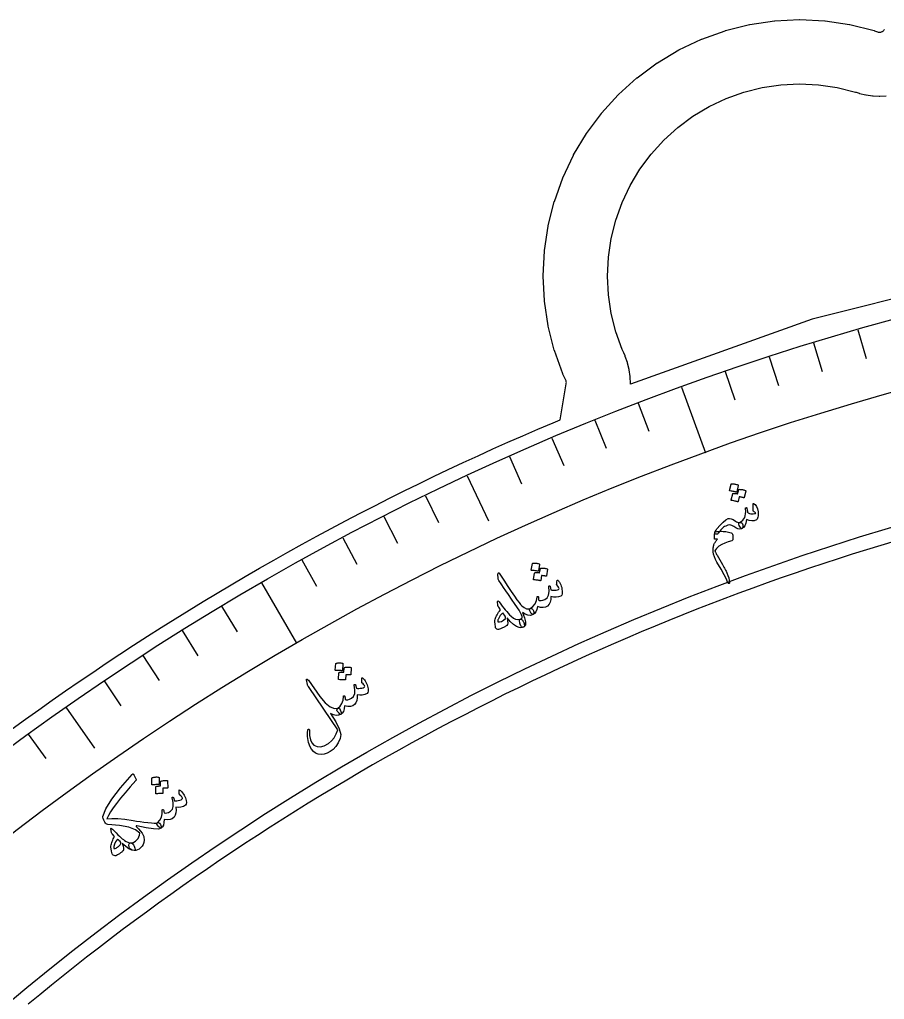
# Model space of a CAD drawing. Header units: millimetres. Extents: x -140 to 140, y -140 to 181.
# Drawn here: x -82.3 to -37, y 98.8 to 150.2 of the extents above; entities that cross this region are included whole.
import ezdxf

# ---------------------------------------------------------------- set-up
doc = ezdxf.new("R2010")
doc.units = ezdxf.units.MM
for name, color, linetype in [('CUT_INNER', 6, 'Continuous'), ('CUT_OUTER', 1, 'Continuous'), ('ENGRAVE', 7, 'Continuous'), ('ENGRAVE_FINE', 8, 'Continuous'), ('TEXT', 5, 'Continuous')]:
    doc.layers.add(name, color=color, linetype=linetype)

msp = doc.modelspace()

# ---------------------------------------------------------------- linework, layer by layer
at = {"layer": 'CUT_INNER'}
msp.add_lwpolyline([(-36.4326, 122.8099), (-37.1855, 122.5841), (-37.9369, 122.3536), (-38.687, 122.1185), (-39.4355, 121.8788), (-40.1826, 121.6346), (-40.9282, 121.3857), (-41.6722, 121.1323), (-42.4147, 120.8743), (-43.1556, 120.6118), (-43.8948, 120.3447), (-44.6324, 120.0731), (-45.3683, 119.797), (-46.1026, 119.5164), (-46.835, 119.2312), (-47.5657, 118.9416), (-48.2946, 118.6475), (-49.0217, 118.349), (-49.747, 118.0459), (-50.4704, 117.7385), (-51.1919, 117.4266), (-51.9114, 117.1103), (-52.629, 116.7895), (-53.3446, 116.4644), (-54.0582, 116.1349), (-54.7698, 115.801), (-55.4793, 115.4628), (-56.1867, 115.1202), (-56.892, 114.7733), (-57.5952, 114.422), (-58.2962, 114.0665), (-58.995, 113.7066), (-59.6916, 113.3425), (-60.3859, 112.9741), (-61.078, 112.6015), (-61.7677, 112.2246), (-62.4552, 111.8435), (-63.1403, 111.4581), (-63.823, 111.0686), (-64.5033, 110.6749), (-65.1811, 110.2771), (-65.8566, 109.875), (-66.5295, 109.4689), (-67.1999, 109.0586), (-67.8678, 108.6442), (-68.5332, 108.2257), (-69.196, 107.8032), (-69.8561, 107.3766), (-70.5137, 106.9459), (-71.1685, 106.5113), (-71.8207, 106.0726), (-72.4702, 105.6299), (-73.117, 105.1832), (-73.761, 104.7326), (-74.4023, 104.2781), (-75.0407, 103.8196), (-75.6763, 103.3572), (-76.3091, 102.8909), (-76.939, 102.4207), (-77.566, 101.9467), (-78.19, 101.4689), (-78.8112, 100.9872), (-79.4293, 100.5017), (-80.0445, 100.0124), (-80.6567, 99.5194), (-81.2658, 99.0226), (-81.8718, 98.5221)], dxfattribs=at)
at = {"layer": 'CUT_OUTER'}
msp.add_lwpolyline([(-82.7064, 112.9587), (-82.0117, 113.464), (-81.314, 113.9651), (-80.6131, 114.4619), (-79.9093, 114.9544), (-79.2025, 115.4425), (-78.4926, 115.9263), (-77.7798, 116.4057), (-77.0641, 116.8808), (-76.3455, 117.3515), (-75.624, 117.8177), (-74.8997, 118.2795), (-74.1725, 118.7368), (-73.4426, 119.1897), (-72.7098, 119.6381), (-71.9744, 120.082), (-71.2362, 120.5214), (-70.4954, 120.9562), (-69.7519, 121.3865), (-69.0057, 121.8122), (-68.257, 122.2333), (-67.5057, 122.6498), (-66.7519, 123.0617), (-65.9955, 123.469), (-65.2367, 123.8716), (-64.4754, 124.2695), (-63.7117, 124.6628), (-62.9456, 125.0514), (-62.1771, 125.4353), (-61.4063, 125.8144), (-60.6331, 126.1888), (-59.8577, 126.5585), (-59.08, 126.9234), (-58.3001, 127.2835), (-57.518, 127.6388), (-56.7338, 127.9894), (-55.9474, 128.3351), (-55.1589, 128.6759), (-54.3683, 129.012), (-53.9904, 129.1699), (-53.6754, 131.0597), (-53.6719, 131.0898), (-53.6715, 131.1202), (-53.6742, 131.1504), (-53.6799, 131.1802), (-53.6886, 131.2092), (-53.7001, 131.2373), (-53.8538, 131.5622), (-53.8594, 131.5758), (-54.2988, 132.8038), (-54.3031, 132.8178), (-54.62, 134.083), (-54.6228, 134.0974), (-54.8142, 135.3875), (-54.8156, 135.4021), (-54.8796, 136.7048), (-54.8796, 136.7195), (-54.8156, 138.0221), (-54.8142, 138.0368), (-54.6228, 139.3268), (-54.62, 139.3413), (-54.3031, 140.6064), (-54.2988, 140.6205), (-53.8594, 141.8485), (-53.8538, 141.862), (-53.2962, 143.041), (-53.2892, 143.054), (-52.6187, 144.1727), (-52.6106, 144.1849), (-51.8336, 145.2324), (-51.8243, 145.2438), (-50.9485, 146.2102), (-50.9381, 146.2206), (-49.9717, 147.0964), (-49.9603, 147.1058), (-48.9128, 147.8827), (-48.9005, 147.8909), (-47.7819, 148.5614), (-47.7689, 148.5683), (-46.5899, 149.1259), (-46.5763, 149.1315), (-45.3484, 149.5709), (-45.3343, 149.5752), (-44.0692, 149.8921), (-44.0547, 149.895), (-42.7646, 150.0863), (-42.75, 150.0878), (-41.4474, 150.1518), (-41.4326, 150.1518), (-40.13, 150.0878), (-40.1154, 150.0863), (-38.8253, 149.895), (-38.8108, 149.8921), (-37.5457, 149.5752), (-37.5316, 149.5709), (-37.3585, 149.509), (-37.3303, 149.5004), (-37.3015, 149.4947), (-37.2722, 149.4918), (-37.2427, 149.4918), (-37.2134, 149.4947), (-37.1846, 149.5004), (-37.1564, 149.509), (-37.1292, 149.5202), (-37.1032, 149.5341), (-37.0787, 149.5505), (-37.056, 149.5691), (-37.0352, 149.59), (-37.0165, 149.6127), (-37.0001, 149.6372)], dxfattribs=at)
at = {"layer": 'ENGRAVE'}
for points in [[(-27.4102, 137.8003), (-40.785, 134.4501), (-50.3125, 131.0411), (-50.3122, 131.0448), (-50.3118, 131.0751), (-50.3245, 131.4146), (-50.3271, 131.4448), (-50.374, 131.7813), (-50.3796, 131.8111), (-50.4602, 132.1412), (-50.4689, 132.1702), (-50.5824, 132.4904), (-50.594, 132.5185), (-50.6627, 132.6739), (-50.7462, 132.8504), (-51.0801, 133.7821), (-51.3209, 134.7411), (-51.4665, 135.7191), (-51.5156, 136.7066), (-51.4676, 137.6942), (-51.3231, 138.6724), (-51.0833, 139.6316), (-50.7507, 140.5628), (-50.3285, 141.4569), (-49.8206, 142.3052), (-49.232, 143.0997), (-48.5684, 143.8327), (-47.8361, 144.4972), (-47.0423, 145.0866), (-46.1945, 145.5954), (-45.3009, 146.0186), (-44.3701, 146.3523), (-43.4111, 146.593), (-42.4331, 146.7386), (-41.4455, 146.7877), (-40.4579, 146.7397), (-39.4798, 146.5952), (-38.5154, 146.3542), (-38.479, 146.3413), (-38.3339, 146.2937), (-38.3057, 146.2851), (-37.9858, 146.205), (-37.957, 146.1992), (-37.6308, 146.1509), (-37.6015, 146.148), (-37.2722, 146.1318), (-37.2427, 146.1318), (-36.9134, 146.148)], [(-47.6386, 130.886), (-46.385, 127.4419)], [(-58.8648, 126.236), (-57.7584, 123.8633)], [(-69.643, 120.6252), (-67.8104, 117.4511)], [(-79.8912, 114.0964), (-78.3895, 111.9519)]]:
    msp.add_lwpolyline(points, dxfattribs=at)
for radius in [139.286, 135.6208, 128.814]:
    msp.add_circle((0, 0), radius, dxfattribs=at)
at = {"layer": 'ENGRAVE_FINE'}
for points in [[(-38.3924, 133.8903), (-37.9595, 132.3803)], [(-40.7233, 133.1999), (-40.264, 131.6977)], [(-43.0417, 132.4689), (-42.5563, 130.9749)], [(-45.3471, 131.6975), (-44.8357, 130.2123)], [(-49.9156, 130.0347), (-49.3527, 128.5682)], [(-52.1775, 129.1437), (-51.589, 127.6873)], [(-54.4234, 128.2134), (-53.8096, 126.7675)], [(-56.6527, 127.2441), (-56.0138, 125.8091)], [(-61.059, 125.1894), (-60.3704, 123.7776)], [(-63.2345, 124.1047), (-62.5214, 122.7051)], [(-65.3908, 122.9822), (-64.6534, 121.5953)], [(-67.5272, 121.8223), (-66.7657, 120.4484)], [(-71.7376, 119.3914), (-70.9286, 118.045)], [(-73.8103, 118.1212), (-72.9779, 116.7891)], [(-75.8606, 116.8151), (-75.0051, 115.4977)], [(-77.8877, 115.4733), (-77.0094, 114.1711)], [(-81.8703, 112.6847), (-80.947, 111.4139)]]:
    msp.add_lwpolyline(points, dxfattribs=at)
at = {"layer": 'TEXT'}
for points in [[(-45.0286, 125.7957), (-45.0255, 125.802), (-45.02, 125.8071), (-45.0119, 125.811), (-45.0013, 125.8137), (-44.9597, 125.8133), (-44.9188, 125.811), (-44.8785, 125.8069), (-44.839, 125.801), (-44.7998, 125.7932), (-44.7606, 125.7832), (-44.7215, 125.7712), (-44.6824, 125.757), (-44.6718, 125.7507), (-44.665, 125.7435), (-44.6621, 125.7354), (-44.6632, 125.7264), (-44.7422, 125.3824), (-44.7469, 125.375), (-44.7551, 125.3716), (-44.7668, 125.3721), (-44.782, 125.3765), (-44.7951, 125.3802), (-44.8156, 125.3853), (-44.8434, 125.392), (-44.8786, 125.4002), (-44.9216, 125.4098), (-44.973, 125.4205), (-45.0327, 125.4323), (-45.1006, 125.4454), (-45.1101, 125.4482), (-45.1158, 125.4524), (-45.1178, 125.4579), (-45.116, 125.4648)], [(-44.6345, 125.5039), (-44.6315, 125.5102), (-44.6259, 125.5153), (-44.6179, 125.5192), (-44.6073, 125.5219), (-44.5658, 125.5213), (-44.525, 125.5189), (-44.4848, 125.5147), (-44.4454, 125.5087), (-44.4063, 125.5008), (-44.3672, 125.4907), (-44.3282, 125.4785), (-44.2893, 125.4642), (-44.2808, 125.4587), (-44.2754, 125.4515), (-44.2731, 125.4427), (-44.2739, 125.4323), (-44.353, 125.0887), (-44.3566, 125.0832), (-44.3638, 125.0807), (-44.3746, 125.081), (-44.389, 125.0842), (-44.3986, 125.0865), (-44.4136, 125.09), (-44.4339, 125.0947), (-44.4597, 125.1007), (-44.4907, 125.1075), (-44.527, 125.1151), (-44.5686, 125.1235), (-44.6153, 125.1325), (-44.6714, 124.8797), (-44.6761, 124.8723), (-44.6843, 124.8688), (-44.6959, 124.8693), (-44.7111, 124.8738), (-44.7242, 124.8774), (-44.7446, 124.8826), (-44.7723, 124.8893), (-44.8074, 124.8975), (-44.8503, 124.9071), (-44.9015, 124.9178), (-44.961, 124.9297), (-45.0288, 124.9427), (-45.0366, 124.9462), (-45.0411, 124.9508), (-45.0424, 124.9565), (-45.0405, 124.9635), (-44.9539, 125.2942), (-44.9509, 125.3005), (-44.9454, 125.3056), (-44.9374, 125.3095), (-44.9268, 125.3122), (-44.8975, 125.312), (-44.8681, 125.3109), (-44.8388, 125.3091), (-44.8094, 125.3065), (-44.7802, 125.3027), (-44.7512, 125.2976), (-44.7226, 125.2911), (-44.6942, 125.2832)], [(-43.8852, 124.7556), (-43.8841, 124.7726), (-43.8791, 124.7826), (-43.8701, 124.7858), (-43.8571, 124.7821), (-43.7752, 124.7221), (-43.7096, 124.6284), (-43.6602, 124.501), (-43.6271, 124.34), (-43.6206, 124.2678), (-43.6198, 124.1983), (-43.6245, 124.1315), (-43.6349, 124.0675), (-43.6499, 124.009), (-43.6666, 123.9639), (-43.685, 123.9323), (-43.7049, 123.9141), (-43.8297, 123.8737), (-43.9581, 123.864), (-44.0903, 123.8851), (-44.2263, 123.9369), (-44.2623, 123.7548), (-44.3162, 123.6147), (-44.388, 123.5164), (-44.4778, 123.4598), (-44.4935, 123.4596), (-44.5114, 123.4696), (-44.5313, 123.4897), (-44.5533, 123.52), (-44.6069, 123.6217), (-44.632, 123.7008), (-44.6288, 123.7574), (-44.5973, 123.7914), (-44.5062, 123.8431), (-44.4307, 123.9022), (-44.3707, 123.9687), (-44.3263, 124.0425), (-44.296, 124.13), (-44.2785, 124.2373), (-44.2737, 124.3645), (-44.2815, 124.5116), (-44.2803, 124.5299), (-44.2744, 124.5442), (-44.264, 124.5544), (-44.249, 124.5605), (-44.232, 124.5617), (-44.2191, 124.5556), (-44.2105, 124.5423), (-44.2061, 124.5218), (-44.1953, 124.4422), (-44.1835, 124.3792), (-44.1708, 124.3325), (-44.1572, 124.3023), (-44.1381, 124.2834), (-44.1073, 124.267), (-44.0651, 124.2532), (-44.0113, 124.2419), (-43.9491, 124.2361), (-43.8853, 124.2376), (-43.82, 124.2464), (-43.7531, 124.2624), (-43.7529, 124.2625), (-43.7522, 124.2628), (-43.7511, 124.2632), (-43.7495, 124.2637), (-43.7481, 124.2681), (-43.7503, 124.2749), (-43.7558, 124.2841), (-43.7649, 124.2957), (-43.7793, 124.3103), (-43.8013, 124.3285), (-43.8307, 124.3503), (-43.8677, 124.3757), (-43.8743, 124.3804), (-43.879, 124.3873), (-43.882, 124.3963), (-43.8831, 124.4076)], [(-45.1912, 123.9843), (-45.119, 123.9942), (-45.0312, 123.9769), (-44.9279, 123.9324), (-44.8091, 123.8606), (-44.7475, 123.8238), (-44.6935, 123.7993), (-44.6471, 123.7872), (-44.6083, 123.7874), (-44.5149, 123.7851), (-44.4537, 123.7411), (-44.4247, 123.6553), (-44.4278, 123.5278), (-44.4339, 123.5038), (-44.4461, 123.4838), (-44.4644, 123.4678), (-44.4888, 123.4559), (-44.5832, 123.4385), (-44.6832, 123.4523), (-44.7889, 123.4973), (-44.9003, 123.5735), (-44.9977, 123.6336), (-45.1003, 123.658), (-45.2081, 123.6465), (-45.321, 123.5991), (-45.3769, 123.5661), (-45.4303, 123.5298), (-45.4811, 123.4902), (-45.5295, 123.4474), (-45.5748, 123.4014), (-45.6167, 123.3526), (-45.6551, 123.3008), (-45.6901, 123.2461), (-45.7235, 123.2029), (-45.758, 123.177), (-45.7938, 123.1684), (-45.8309, 123.1771), (-45.8652, 123.1959), (-45.8878, 123.2154), (-45.8987, 123.2356), (-45.8979, 123.2566), (-45.8861, 123.2855), (-45.8624, 123.3262), (-45.8269, 123.3785), (-45.7796, 123.4426), (-45.6149, 123.6459), (-45.4618, 123.804), (-45.3205, 123.9168), (-45.1912, 123.9843)], [(-45.9118, 122.9589), (-45.9115, 123.0781), (-45.9071, 123.1696), (-45.8986, 123.2333), (-45.886, 123.2693), (-45.854, 123.2917), (-45.7932, 123.308), (-45.7036, 123.3183), (-45.5853, 123.3224), (-45.4468, 123.3183), (-45.3091, 123.3032), (-45.1722, 123.2773), (-45.0361, 123.2406), (-44.9996, 123.2242), (-44.9733, 123.1989), (-44.9572, 123.1647), (-44.9512, 123.1215), (-44.949, 123.077), (-44.9474, 123.0375), (-44.9467, 123.0028), (-44.9467, 122.9731), (-44.9471, 122.9488), (-44.9475, 122.9301), (-44.9479, 122.9172), (-44.9484, 122.91), (-44.9532, 122.8757), (-44.9625, 122.8496), (-44.9764, 122.8317), (-44.9948, 122.8221), (-45.1906, 122.7698), (-45.3691, 122.7042), (-45.5304, 122.6254), (-45.6742, 122.5335), (-45.749, 122.4753), (-45.8095, 122.4161), (-45.8555, 122.356), (-45.8873, 122.2949), (-45.8852, 122.2859), (-45.8794, 122.2712), (-45.8699, 122.2509), (-45.8568, 122.2248), (-45.84, 122.1931), (-45.8195, 122.1557), (-45.7953, 122.1126), (-45.7675, 122.0639), (-45.4929, 121.573), (-45.4537, 121.5047), (-45.4173, 121.4408), (-45.3839, 121.3814), (-45.3534, 121.3263), (-45.3262, 121.2757), (-45.3025, 121.2298), (-45.2824, 121.1886), (-45.2658, 121.1521), (-45.2058, 121.0086), (-45.1611, 120.8746), (-45.1316, 120.75), (-45.1174, 120.6349), (-45.1202, 120.6122), (-45.1269, 120.5948), (-45.1377, 120.5826), (-45.1524, 120.5758), (-45.1749, 120.576), (-45.1946, 120.5903), (-45.2114, 120.6188), (-45.2253, 120.6614), (-45.2849, 120.8176), (-45.3972, 121.0434), (-45.5623, 121.3387), (-45.7807, 121.7034), (-45.8579, 121.849), (-45.9154, 121.9874), (-45.9531, 122.1186), (-45.9711, 122.2425), (-45.9737, 122.3005), (-45.9743, 122.3558), (-45.9729, 122.4085), (-45.9694, 122.4586), (-45.9638, 122.5058), (-45.956, 122.5499), (-45.9459, 122.5909), (-45.9337, 122.6288), (-45.9174, 122.6655), (-45.8991, 122.7013), (-45.8786, 122.7364), (-45.856, 122.7707), (-45.8316, 122.8044), (-45.8057, 122.8375), (-45.7783, 122.8702), (-45.7494, 122.9024), (-45.7524, 122.9034), (-45.7563, 122.904), (-45.7611, 122.9043), (-45.7668, 122.9043), (-45.7734, 122.9039), (-45.7809, 122.9032), (-45.7893, 122.9022), (-45.7987, 122.9008), (-45.8074, 122.9016), (-45.8163, 122.902), (-45.8253, 122.9022), (-45.8344, 122.9021), (-45.8438, 122.9018), (-45.8535, 122.9017), (-45.8636, 122.9018), (-45.8739, 122.902), (-45.8906, 122.9064), (-45.9025, 122.9174), (-45.9095, 122.9349), (-45.9118, 122.9589)], [(-55.4489, 121.6275), (-55.4464, 121.634), (-55.4413, 121.6396), (-55.4336, 121.6441), (-55.4232, 121.6478), (-55.3817, 121.6508), (-55.3407, 121.652), (-55.3003, 121.6513), (-55.2603, 121.6488), (-55.2206, 121.6442), (-55.1807, 121.6376), (-55.1407, 121.6289), (-55.1006, 121.618), (-55.0894, 121.6126), (-55.0821, 121.606), (-55.0786, 121.5982), (-55.0788, 121.5892), (-55.1288, 121.2398), (-55.1328, 121.232), (-55.1407, 121.2279), (-55.1525, 121.2274), (-55.168, 121.2305), (-55.1814, 121.233), (-55.2022, 121.2365), (-55.2305, 121.2408), (-55.2663, 121.246), (-55.31, 121.2519), (-55.362, 121.2583), (-55.4225, 121.2651), (-55.4914, 121.2723), (-55.501, 121.2744), (-55.5071, 121.2781), (-55.5095, 121.2834), (-55.5083, 121.2904)], [(-55.0316, 121.3699), (-55.0291, 121.3764), (-55.024, 121.3819), (-55.0163, 121.3865), (-55.006, 121.3901), (-54.9646, 121.393), (-54.9237, 121.394), (-54.8833, 121.3932), (-54.8435, 121.3906), (-54.8038, 121.3859), (-54.7641, 121.3792), (-54.7242, 121.3703), (-54.6842, 121.3593), (-54.6752, 121.3545), (-54.6692, 121.3478), (-54.6662, 121.3393), (-54.6661, 121.3288), (-54.7162, 120.9797), (-54.7193, 120.974), (-54.7263, 120.9709), (-54.7371, 120.9703), (-54.7518, 120.9722), (-54.7615, 120.9737), (-54.7767, 120.976), (-54.7974, 120.979), (-54.8236, 120.9827), (-54.8551, 120.9869), (-54.8919, 120.9915), (-54.934, 120.9963), (-54.9814, 121.0014), (-55.0161, 120.7447), (-55.0202, 120.7369), (-55.028, 120.7328), (-55.0397, 120.7323), (-55.0552, 120.7355), (-55.0685, 120.738), (-55.0893, 120.7414), (-55.1175, 120.7458), (-55.1532, 120.751), (-55.1968, 120.7569), (-55.2487, 120.7633), (-55.309, 120.7702), (-55.3777, 120.7775), (-55.3857, 120.7802), (-55.3906, 120.7844), (-55.3924, 120.7901), (-55.391, 120.7972), (-55.3325, 121.134), (-55.33, 121.1405), (-55.3249, 121.1461), (-55.3173, 121.1506), (-55.307, 121.1543), (-55.2777, 121.1565), (-55.2484, 121.1579), (-55.2189, 121.1585), (-55.1894, 121.1584), (-55.16, 121.1571), (-55.1307, 121.1545), (-55.1016, 121.1504), (-55.0726, 121.1449)], [(-56.1164, 118.5326), (-56.1279, 118.6025), (-56.1271, 118.6554), (-56.1139, 118.6914), (-56.0885, 118.7104), (-56.0486, 118.7257), (-56.0185, 118.7424), (-55.9982, 118.7604), (-55.9876, 118.7797), (-55.9858, 118.8479), (-56.0126, 118.9378), (-56.0678, 119.0495), (-56.1517, 119.1828), (-56.3595, 119.4891), (-56.5444, 119.7617), (-56.7064, 120.0007), (-56.8454, 120.2062), (-56.9616, 120.3782), (-57.055, 120.5164), (-57.1258, 120.621), (-57.1737, 120.692), (-57.2031, 120.7401), (-57.2249, 120.7815), (-57.2392, 120.8161), (-57.2458, 120.8441), (-57.254, 121.0655), (-57.2434, 121.1222), (-57.2281, 121.1503), (-57.2081, 121.1498), (-57.1833, 121.1206), (-56.9496, 120.7561), (-56.7405, 120.4349), (-56.556, 120.157), (-56.3959, 119.9226), (-56.2606, 119.731), (-56.1502, 119.5821), (-56.0649, 119.4758), (-56.0045, 119.4121), (-55.8806, 119.3188), (-55.7659, 119.2644), (-55.6603, 119.2489), (-55.5638, 119.2723), (-55.5331, 119.2793), (-55.5013, 119.2723), (-55.4683, 119.2512), (-55.4342, 119.216), (-55.4089, 119.1806), (-55.3904, 119.1425), (-55.3787, 119.1018), (-55.3738, 119.0584), (-55.3759, 119.0197), (-55.3835, 118.9891), (-55.3965, 118.9669), (-55.4149, 118.9529), (-55.5478, 118.9142), (-55.6853, 118.9196), (-55.8274, 118.9691), (-55.9744, 119.0629), (-55.8578, 118.7926), (-55.8054, 118.5777), (-55.8169, 118.4181), (-55.8925, 118.3137), (-55.9173, 118.2982), (-55.9408, 118.2887), (-55.9628, 118.2853), (-55.9834, 118.288), (-56.0066, 118.2979), (-56.0277, 118.3158), (-56.0467, 118.3417), (-56.0636, 118.3757), (-56.071, 118.3959), (-56.0783, 118.4158), (-56.0855, 118.4356), (-56.0926, 118.4551), (-56.0994, 118.4745), (-56.1056, 118.4939), (-56.1113, 118.5133), (-56.1164, 118.5326)], [(-54.1576, 120.7547), (-54.1522, 120.7635), (-54.1422, 120.7659), (-54.1276, 120.7616), (-54.1086, 120.7509), (-54.0836, 120.7294), (-54.0566, 120.6948), (-54.0275, 120.6472), (-53.9963, 120.5867), (-53.9636, 120.5166), (-53.9366, 120.4461), (-53.9153, 120.3752), (-53.8997, 120.3039), (-53.8825, 120.1592), (-53.8858, 120.0484), (-53.9094, 119.9712), (-53.9535, 119.9278), (-54.082, 119.8787), (-54.2127, 119.8592), (-54.3455, 119.8692), (-54.4806, 119.9086), (-54.4874, 119.7466), (-54.5196, 119.608), (-54.5774, 119.4926), (-54.6606, 119.4005), (-54.7648, 119.3409), (-54.8874, 119.3179), (-55.0286, 119.3316), (-55.1885, 119.3817), (-55.2257, 119.223), (-55.2764, 119.0983), (-55.3406, 119.0077), (-55.4185, 118.9513), (-55.4402, 118.953), (-55.4702, 118.9747), (-55.5084, 119.0163), (-55.5548, 119.0778), (-55.5916, 119.1427), (-55.6059, 119.1965), (-55.5978, 119.2392), (-55.5673, 119.2707), (-55.4212, 119.3837), (-55.3115, 119.5222), (-55.2382, 119.6863), (-55.2013, 119.876), (-55.1993, 119.8864), (-55.1959, 119.8947), (-55.191, 119.901), (-55.1846, 119.9053), (-55.1757, 119.9083), (-55.1669, 119.9091), (-55.1582, 119.9077), (-55.1496, 119.9042), (-55.1374, 119.8866), (-55.1303, 119.8505), (-55.1281, 119.796), (-55.1309, 119.7231), (-55.0706, 119.6956), (-54.9941, 119.6901), (-54.9014, 119.7066), (-54.7925, 119.7449), (-54.6746, 119.8319), (-54.6012, 119.9731), (-54.5722, 120.1688), (-54.5875, 120.4191), (-54.5885, 120.4318), (-54.5871, 120.4418), (-54.5834, 120.4491), (-54.5774, 120.4537), (-54.5669, 120.4574), (-54.557, 120.4587), (-54.5476, 120.4576), (-54.5388, 120.454), (-54.5303, 120.4471), (-54.5235, 120.4394), (-54.5186, 120.4309), (-54.5155, 120.4216), (-54.4833, 120.2556), (-54.4249, 120.2375), (-54.36, 120.2277), (-54.2886, 120.2261), (-54.2109, 120.2327), (-54.1386, 120.2467), (-54.0873, 120.2658), (-54.0571, 120.2898), (-54.0479, 120.3189), (-54.0562, 120.3533), (-54.0798, 120.3969), (-54.1188, 120.4497), (-54.1732, 120.5116), (-54.1785, 120.5336), (-54.1777, 120.5815), (-54.1708, 120.6551), (-54.1576, 120.7547)], [(-56.5691, 118.8682), (-56.4477, 118.7685), (-56.3271, 118.709), (-56.2074, 118.6896), (-56.0885, 118.7104), (-56.0553, 118.7148), (-56.0223, 118.7049), (-55.9897, 118.6808), (-55.9574, 118.6424), (-55.9433, 118.6206), (-55.9299, 118.598), (-55.9172, 118.5745), (-55.9052, 118.5501), (-55.8944, 118.5249), (-55.8854, 118.4989), (-55.8781, 118.472), (-55.8725, 118.4443), (-55.8665, 118.3974), (-55.8672, 118.3603), (-55.8747, 118.3329), (-55.8889, 118.3154), (-55.9475, 118.2877), (-56.0089, 118.2716), (-56.0732, 118.2672), (-56.1402, 118.2743), (-56.29, 118.3303), (-56.4463, 118.4334), (-56.6092, 118.5837), (-56.7787, 118.7812), (-56.7488, 118.6306), (-56.7411, 118.5128), (-56.7555, 118.4277), (-56.792, 118.3755), (-56.8168, 118.3576), (-56.8435, 118.3399), (-56.8722, 118.3223), (-56.9028, 118.3049), (-56.9357, 118.2874), (-56.9709, 118.2699), (-57.0085, 118.2524), (-57.0485, 118.2347), (-57.1232, 118.2046), (-57.1825, 118.1852), (-57.2264, 118.1764), (-57.2549, 118.1784), (-57.3097, 118.1981), (-57.3504, 118.2256), (-57.3771, 118.2611), (-57.3897, 118.3045), (-57.4058, 118.4512), (-57.4139, 118.5669), (-57.4139, 118.6517), (-57.406, 118.7056), (-57.3879, 118.7637), (-57.365, 118.8232), (-57.3373, 118.8839), (-57.3046, 118.9458), (-57.2671, 119.009), (-57.2246, 119.0734), (-57.1773, 119.139), (-57.1251, 119.2058), (-57.214, 119.3369), (-57.2238, 119.3531), (-57.2328, 119.368), (-57.2409, 119.3818), (-57.2481, 119.3943), (-57.2541, 119.4059), (-57.2583, 119.4166), (-57.2607, 119.4266), (-57.2614, 119.4357), (-57.27, 119.6357), (-57.2661, 119.6646), (-57.2508, 119.6709), (-57.2241, 119.6544), (-57.186, 119.6151), (-57.1074, 119.5035), (-57.029, 119.3972), (-56.9508, 119.2962), (-56.8727, 119.2006), (-56.7953, 119.1101), (-56.7188, 119.0246), (-56.6435, 118.9439), (-56.5691, 118.8682)], [(-57.0018, 119.0391), (-57.0234, 119.0196), (-57.0454, 118.9987), (-57.0679, 118.9765), (-57.0908, 118.953), (-57.1136, 118.9277), (-57.1358, 118.8999), (-57.1574, 118.8697), (-57.1784, 118.8371), (-57.1987, 118.8048), (-57.2165, 118.772), (-57.232, 118.7388), (-57.245, 118.705), (-57.2554, 118.6709), (-57.263, 118.6366), (-57.2677, 118.602), (-57.2696, 118.5671), (-57.1718, 118.5694), (-57.0721, 118.6004), (-56.9704, 118.6598), (-56.8666, 118.7478), (-56.8544, 118.7697), (-56.8514, 118.7975), (-56.8577, 118.8311), (-56.8734, 118.8705)], [(-65.7469, 116.3837), (-65.745, 116.3904), (-65.7404, 116.3964), (-65.7331, 116.4016), (-65.7231, 116.4061), (-65.682, 116.4127), (-65.6413, 116.4175), (-65.6009, 116.4203), (-65.5609, 116.4212), (-65.5209, 116.4201), (-65.4806, 116.417), (-65.44, 116.4117), (-65.3991, 116.4044), (-65.3875, 116.3999), (-65.3796, 116.394), (-65.3755, 116.3865), (-65.375, 116.3775), (-65.3945, 116.0251), (-65.3979, 116.017), (-65.4054, 116.0122), (-65.417, 116.0107), (-65.4328, 116.0125), (-65.4463, 116.0138), (-65.4674, 116.0155), (-65.4959, 116.0173), (-65.532, 116.0194), (-65.5761, 116.0215), (-65.6285, 116.0233), (-65.6893, 116.0249), (-65.7586, 116.0262), (-65.7684, 116.0274), (-65.7747, 116.0306), (-65.7776, 116.0357), (-65.777, 116.0427)], [(-65.3089, 116.1631), (-65.307, 116.1698), (-65.3024, 116.1758), (-65.2951, 116.181), (-65.2852, 116.1854), (-65.2442, 116.1919), (-65.2035, 116.1965), (-65.1632, 116.1992), (-65.1233, 116.2), (-65.0834, 116.1987), (-65.0432, 116.1954), (-65.0027, 116.1901), (-64.9619, 116.1826), (-64.9526, 116.1786), (-64.946, 116.1724), (-64.9423, 116.1642), (-64.9413, 116.1538), (-64.9611, 115.8016), (-64.9637, 115.7957), (-64.9703, 115.792), (-64.981, 115.7904), (-64.9958, 115.7911), (-65.0056, 115.7918), (-65.021, 115.7927), (-65.0419, 115.7939), (-65.0682, 115.7953), (-65.1, 115.7968), (-65.1371, 115.7982), (-65.1795, 115.7993), (-65.2271, 115.8003), (-65.2395, 115.5416), (-65.2429, 115.5335), (-65.2504, 115.5287), (-65.2619, 115.5272), (-65.2777, 115.529), (-65.2912, 115.5304), (-65.3121, 115.532), (-65.3406, 115.5339), (-65.3766, 115.536), (-65.4206, 115.5382), (-65.4729, 115.54), (-65.5335, 115.5417), (-65.6025, 115.543), (-65.6108, 115.5451), (-65.6161, 115.5488), (-65.6183, 115.5543), (-65.6176, 115.5615), (-65.5883, 115.9021), (-65.5864, 115.9088), (-65.5819, 115.9148), (-65.5746, 115.92), (-65.5647, 115.9245), (-65.5357, 115.9292), (-65.5066, 115.9332), (-65.4773, 115.9363), (-65.4479, 115.9388), (-65.4185, 115.9401), (-65.3891, 115.9399), (-65.3597, 115.9384), (-65.3304, 115.9354)], [(-64.3851, 115.6257), (-64.3804, 115.635), (-64.3707, 115.6382), (-64.3558, 115.6352), (-64.3359, 115.6261), (-64.3092, 115.6069), (-64.2792, 115.5748), (-64.2462, 115.5299), (-64.2099, 115.4722), (-64.1712, 115.4052), (-64.1382, 115.3373), (-64.1109, 115.2685), (-64.0892, 115.1988), (-64.0596, 115.0562), (-64.0532, 114.9455), (-64.0701, 114.8666), (-64.1103, 114.8195), (-64.2341, 114.7595), (-64.3626, 114.7288), (-64.4958, 114.7272), (-64.6338, 114.7549), (-64.6266, 114.5929), (-64.6467, 114.452), (-64.6943, 114.3321), (-64.7692, 114.2331), (-64.8679, 114.1647), (-64.9881, 114.1313), (-65.1299, 114.1326), (-65.2935, 114.1688), (-65.3169, 114.0074), (-65.3566, 113.8789), (-65.4128, 113.7831), (-65.4855, 113.7201), (-65.5073, 113.72), (-65.539, 113.739), (-65.5807, 113.7771), (-65.6323, 113.8344), (-65.6745, 113.8959), (-65.6934, 113.9483), (-65.689, 113.9915), (-65.6613, 114.0255), (-65.5256, 114.1507), (-65.4283, 114.2981), (-65.3694, 114.4679), (-65.349, 114.6602), (-65.3479, 114.6707), (-65.3452, 114.6792), (-65.3408, 114.6859), (-65.3349, 114.6908), (-65.3263, 114.6945), (-65.3176, 114.6961), (-65.3088, 114.6955), (-65.2999, 114.6927), (-65.2863, 114.6762), (-65.276, 114.6409), (-65.2692, 114.5868), (-65.2656, 114.5139), (-65.2032, 114.4917), (-65.1265, 114.4929), (-65.0356, 114.5172), (-64.9303, 114.5648), (-64.8204, 114.6617), (-64.7595, 114.8088), (-64.7475, 115.0062), (-64.7844, 115.2542), (-64.7864, 115.2668), (-64.7859, 115.2769), (-64.7829, 115.2845), (-64.7773, 115.2896), (-64.7672, 115.2942), (-64.7574, 115.2963), (-64.748, 115.296), (-64.7389, 115.2933), (-64.7298, 115.2871), (-64.7224, 115.28), (-64.7168, 115.272), (-64.7128, 115.263), (-64.6665, 115.1004), (-64.6067, 115.0874), (-64.5412, 115.0832), (-64.47, 115.0877), (-64.3931, 115.1011), (-64.3223, 115.1213), (-64.2729, 115.1447), (-64.2448, 115.1712), (-64.2382, 115.201), (-64.2493, 115.2346), (-64.2766, 115.276), (-64.32, 115.3252), (-64.3796, 115.3822), (-64.3868, 115.4036), (-64.3902, 115.4514), (-64.3896, 115.5254), (-64.3851, 115.6257)], [(-66.581, 114.6606), (-66.3092, 114.3317), (-66.0533, 114.1202), (-65.8134, 114.0259), (-65.5892, 114.0489), (-65.568, 114.0385), (-65.5447, 114.0067), (-65.5193, 113.9536), (-65.4916, 113.8792), (-65.4723, 113.8192), (-65.4642, 113.773), (-65.4675, 113.7406), (-65.4821, 113.722), (-65.607, 113.6726), (-65.7388, 113.6643), (-65.8777, 113.697), (-66.0236, 113.7708), (-65.7454, 113.3325), (-65.569, 112.9662), (-65.4943, 112.6723), (-65.521, 112.4507), (-65.6342, 112.2216), (-65.7586, 112.0316), (-65.8944, 111.8805), (-66.0418, 111.7683), (-66.205, 111.6833), (-66.3637, 111.6332), (-66.5181, 111.618), (-66.6681, 111.6376), (-66.8071, 111.6919), (-66.9282, 111.7809), (-67.0313, 111.9046), (-67.1163, 112.063), (-67.1509, 112.1541), (-67.1795, 112.2488), (-67.202, 112.3471), (-67.2184, 112.4491), (-67.2285, 112.5548), (-67.232, 112.6644), (-67.229, 112.7779), (-67.2194, 112.8953), (-67.2159, 112.9094), (-67.21, 112.9214), (-67.2018, 112.9314), (-67.1912, 112.9394), (-67.1811, 112.9438), (-67.1706, 112.9448), (-67.16, 112.9426), (-67.1491, 112.9372), (-67.1395, 112.9283), (-67.133, 112.9159), (-67.1296, 112.9001), (-67.1291, 112.8807), (-67.1251, 112.6128), (-67.0855, 112.3951), (-67.0105, 112.2275), (-66.9006, 112.1099), (-66.7369, 112.0305), (-66.5562, 112.0176), (-66.3583, 112.0709), (-66.1431, 112.1904), (-65.9732, 112.3313), (-65.8336, 112.4994), (-65.7242, 112.6948), (-65.645, 112.9176), (-67.1472, 115.1239), (-67.1829, 115.1767), (-67.2107, 115.2229), (-67.2305, 115.2623), (-67.2424, 115.295), (-67.2956, 115.5359), (-67.2809, 115.5677), (-67.258, 115.5737), (-67.2269, 115.5538), (-67.1877, 115.5081)], [(-76.4133, 110.5863), (-76.4036, 110.5921), (-76.3944, 110.5958), (-76.3855, 110.5974), (-76.3771, 110.597), (-76.3649, 110.5938), (-76.3536, 110.5859), (-76.3433, 110.5731), (-76.3339, 110.5555), (-76.2164, 110.3083), (-76.2123, 110.2959), (-76.2126, 110.2836), (-76.217, 110.2712), (-76.2258, 110.259), (-76.5273, 109.9226), (-76.7965, 109.6101), (-77.0337, 109.3217), (-77.2392, 109.0576), (-77.4129, 108.8181), (-77.5551, 108.6035), (-77.6657, 108.414), (-77.7451, 108.2495), (-77.4855, 108.2691), (-77.1699, 108.2602), (-76.7985, 108.2226), (-76.3717, 108.1557), (-76.1946, 108.1269), (-76.008, 108.0994), (-75.8117, 108.0731), (-75.6058, 108.0479), (-75.4165, 108.0288), (-75.2699, 108.021), (-75.1659, 108.0245), (-75.1044, 108.0396), (-75.0396, 108.0524), (-74.9838, 108.0233), (-74.9368, 107.9522), (-74.8987, 107.8392), (-74.8923, 107.8061), (-74.8909, 107.7803), (-74.8946, 107.7616), (-74.9032, 107.7502), (-75.0512, 107.711), (-75.3132, 107.7198), (-75.6894, 107.7759), (-76.1807, 107.8783), (-76.2039, 107.876), (-76.2171, 107.8705), (-76.2204, 107.862), (-76.2136, 107.8503), (-76.0865, 107.7153), (-75.9824, 107.5941), (-75.9011, 107.4867), (-75.8428, 107.3931), (-75.8186, 107.323), (-75.8033, 107.2544), (-75.7968, 107.1874), (-75.7991, 107.122), (-75.8184, 107.009), (-75.8532, 106.9072), (-75.9036, 106.8165), (-75.9695, 106.7369), (-76.0542, 106.6628), (-76.1401, 106.6129), (-76.2272, 106.5873), (-76.3157, 106.586), (-76.4243, 106.6078), (-76.5059, 106.646), (-76.5604, 106.7006), (-76.5877, 106.7717), (-76.5958, 106.8616), (-76.5834, 106.9264), (-76.5506, 106.9662), (-76.4975, 106.9807), (-76.4109, 106.993), (-76.3287, 107.023), (-76.2509, 107.071), (-76.1775, 107.1368), (-76.1144, 107.2152), (-76.068, 107.301), (-76.038, 107.3942), (-76.0246, 107.4948), (-76.2506, 107.6661), (-76.6037, 107.8006), (-77.0844, 107.8971), (-77.6932, 107.9541), (-77.743, 107.9637), (-77.7863, 107.9871), (-77.8231, 108.0243), (-77.8534, 108.0751), (-77.9033, 108.1816), (-77.9371, 108.2658), (-77.9549, 108.3278), (-77.9566, 108.3675), (-77.796, 108.7685), (-77.4879, 109.2713), (-77.0303, 109.8745), (-76.4209, 110.5763), (-76.4194, 110.5774), (-76.4183, 110.5787), (-76.4175, 110.5799), (-76.4171, 110.5813), (-76.4167, 110.5826), (-76.4159, 110.5839), (-76.4147, 110.5851), (-76.4133, 110.5863)], [(-75.3866, 110.3843), (-75.3853, 110.3911), (-75.3812, 110.3974), (-75.3744, 110.4033), (-75.3648, 110.4086), (-75.3244, 110.4187), (-75.2842, 110.4269), (-75.2442, 110.4331), (-75.2044, 110.4374), (-75.1645, 110.4397), (-75.1241, 110.44), (-75.0832, 110.4382), (-75.0418, 110.4344), (-75.0299, 110.4309), (-75.0215, 110.4257), (-75.0167, 110.4186), (-75.0154, 110.4097), (-75.005, 110.0568), (-75.0077, 110.0485), (-75.0148, 110.0431), (-75.0263, 110.0406), (-75.0421, 110.041), (-75.0557, 110.0412), (-75.0768, 110.0411), (-75.1054, 110.0405), (-75.1416, 110.0395), (-75.1856, 110.0379), (-75.238, 110.0353), (-75.2988, 110.0317), (-75.3679, 110.0271), (-75.3777, 110.0274), (-75.3843, 110.03), (-75.3876, 110.0349), (-75.3877, 110.042)], [(-74.9315, 110.2016), (-74.9301, 110.2085), (-74.9261, 110.2148), (-74.9192, 110.2206), (-74.9097, 110.2259), (-74.8694, 110.2358), (-74.8293, 110.2438), (-74.7894, 110.2499), (-74.7497, 110.2541), (-74.7098, 110.2563), (-74.6695, 110.2564), (-74.6287, 110.2545), (-74.5874, 110.2505), (-74.5777, 110.2473), (-74.5707, 110.2417), (-74.5662, 110.2338), (-74.5643, 110.2235), (-74.5542, 109.871), (-74.5563, 109.8648), (-74.5626, 109.8606), (-74.5731, 109.8581), (-74.5879, 109.8575), (-74.5978, 109.8574), (-74.6131, 109.857), (-74.634, 109.8564), (-74.6604, 109.8556), (-74.6922, 109.8544), (-74.7293, 109.8526), (-74.7716, 109.8502), (-74.8191, 109.8471), (-74.8096, 109.5882), (-74.8122, 109.5799), (-74.8193, 109.5745), (-74.8307, 109.572), (-74.8465, 109.5725), (-74.8601, 109.5727), (-74.8811, 109.5726), (-74.9097, 109.572), (-74.9457, 109.5711), (-74.9897, 109.5695), (-75.0419, 109.5669), (-75.1025, 109.5634), (-75.1714, 109.5589), (-75.1798, 109.5602), (-75.1854, 109.5635), (-75.1881, 109.5688), (-75.1879, 109.576), (-75.1877, 109.9179), (-75.1864, 109.9247), (-75.1823, 109.931), (-75.1756, 109.9369), (-75.166, 109.9422), (-75.1376, 109.9493), (-75.1089, 109.9557), (-75.08, 109.9614), (-75.0509, 109.9663), (-75.0217, 109.9701), (-74.9924, 109.9725), (-74.963, 109.9734), (-74.9335, 109.9729)], [(-73.9653, 109.7445), (-73.9615, 109.7542), (-73.952, 109.7582), (-73.937, 109.7565), (-73.9164, 109.7492), (-73.8881, 109.7322), (-73.8556, 109.7028), (-73.8188, 109.6609), (-73.7777, 109.6065), (-73.7335, 109.543), (-73.6949, 109.4782), (-73.6618, 109.412), (-73.6343, 109.3444), (-73.5927, 109.2048), (-73.577, 109.095), (-73.5871, 109.0149), (-73.6232, 108.9646), (-73.7414, 108.8943), (-73.8668, 108.8528), (-73.9994, 108.84), (-74.1392, 108.8558), (-74.1183, 108.695), (-74.1264, 108.5529), (-74.1636, 108.4294), (-74.2299, 108.3244), (-74.3224, 108.2479), (-74.4394, 108.2043), (-74.5808, 108.1937), (-74.7469, 108.2159), (-74.7565, 108.0531), (-74.7851, 107.9216), (-74.833, 107.8214), (-74.9, 107.7525), (-74.9218, 107.7505), (-74.955, 107.7667), (-74.9998, 107.8012), (-75.056, 107.8538), (-75.1033, 107.9116), (-75.1266, 107.9621), (-75.1259, 108.0056), (-75.1012, 108.0418), (-74.9765, 108.1781), (-74.8921, 108.3333), (-74.8479, 108.5074), (-74.8438, 108.7007), (-74.8436, 108.7113), (-74.8417, 108.72), (-74.8379, 108.7271), (-74.8323, 108.7324), (-74.8241, 108.7369), (-74.8156, 108.7392), (-74.8068, 108.7393), (-74.7977, 108.7373), (-74.7827, 108.722), (-74.7695, 108.6877), (-74.7581, 108.6344), (-74.7483, 108.5621), (-74.6843, 108.5453), (-74.608, 108.5529), (-74.5194, 108.5849), (-74.4186, 108.6413), (-74.3173, 108.7471), (-74.2691, 108.8988), (-74.2739, 109.0966), (-74.3317, 109.3405), (-74.3348, 109.3529), (-74.3351, 109.363), (-74.3328, 109.3709), (-74.3276, 109.3764), (-74.318, 109.3818), (-74.3084, 109.3847), (-74.299, 109.3852), (-74.2896, 109.3833), (-74.2801, 109.378), (-74.2721, 109.3715), (-74.2658, 109.364), (-74.2611, 109.3553), (-74.2012, 109.1973), (-74.1405, 109.1894), (-74.0748, 109.1907), (-74.0043, 109.2013), (-73.9288, 109.2211), (-73.8599, 109.2473), (-73.8127, 109.2748), (-73.787, 109.3036), (-73.7829, 109.3339), (-73.7969, 109.3664), (-73.8276, 109.4053), (-73.875, 109.4506), (-73.9392, 109.5024), (-73.9482, 109.5232), (-73.9556, 109.5704), (-73.9613, 109.6442), (-73.9653, 109.7445)], [(-76.492, 106.9798), (-76.441, 106.9684), (-76.3943, 106.9353), (-76.3519, 106.8805), (-76.3137, 106.8041), (-76.2816, 106.7106), (-76.2707, 106.6435), (-76.281, 106.6027), (-76.3125, 106.5883), (-76.4449, 106.6081), (-76.5947, 106.6762), (-76.762, 106.7926), (-76.9469, 106.9572), (-76.8986, 106.817), (-76.8748, 106.705), (-76.8755, 106.6213), (-76.9007, 106.5658), (-76.9207, 106.545), (-76.9433, 106.5241), (-76.9686, 106.5031), (-76.9965, 106.482), (-77.0266, 106.4606), (-77.0583, 106.4385), (-77.0917, 106.4159), (-77.1267, 106.3926), (-77.1909, 106.3548), (-77.2438, 106.3282), (-77.2855, 106.3127), (-77.3161, 106.3083), (-77.3717, 106.3208), (-77.4151, 106.3416), (-77.4465, 106.3705), (-77.4657, 106.4077), (-77.502, 106.5514), (-77.5259, 106.6665), (-77.5374, 106.7531), (-77.5366, 106.8112), (-77.5249, 106.8741), (-77.5099, 106.937), (-77.4914, 106.9999), (-77.4697, 107.0628), (-77.4443, 107.1261), (-77.415, 107.1905), (-77.3818, 107.2558), (-77.3447, 107.322), (-77.45, 107.4344), (-77.4716, 107.4577), (-77.4881, 107.4806), (-77.4993, 107.5029), (-77.5054, 107.5248), (-77.5413, 107.716), (-77.5401, 107.7438), (-77.5262, 107.7523), (-77.4996, 107.7415), (-77.4605, 107.7115), (-77.3539, 107.6029), (-77.2555, 107.5038), (-77.1652, 107.4143), (-77.0829, 107.3343), (-77.0086, 107.2643), (-76.9418, 107.2049), (-76.8826, 107.156), (-76.831, 107.1175), (-76.738, 107.0592), (-76.6506, 107.0168), (-76.5686, 106.9903), (-76.492, 106.9798)], [(-77.193, 107.1852), (-77.289, 107.0466), (-77.3535, 106.9173), (-77.3865, 106.7973), (-77.3882, 106.6866), (-77.3527, 106.6882), (-77.3129, 106.6977), (-77.2686, 106.7153), (-77.2199, 106.7409), (-77.1936, 106.7582), (-77.1679, 106.7766), (-77.1427, 106.7962), (-77.118, 106.8169), (-77.0942, 106.8391), (-77.0713, 106.8633), (-77.0496, 106.8893), (-77.029, 106.9173), (-77.0126, 106.9599), (-77.0214, 107.0072), (-77.0554, 107.0594), (-77.1144, 107.1163), (-77.1445, 107.1405), (-77.1676, 107.1601), (-77.1838, 107.175), (-77.193, 107.1852)]]:
    msp.add_lwpolyline(points, close=True, dxfattribs=at)

doc.saveas('drawing.dxf')
